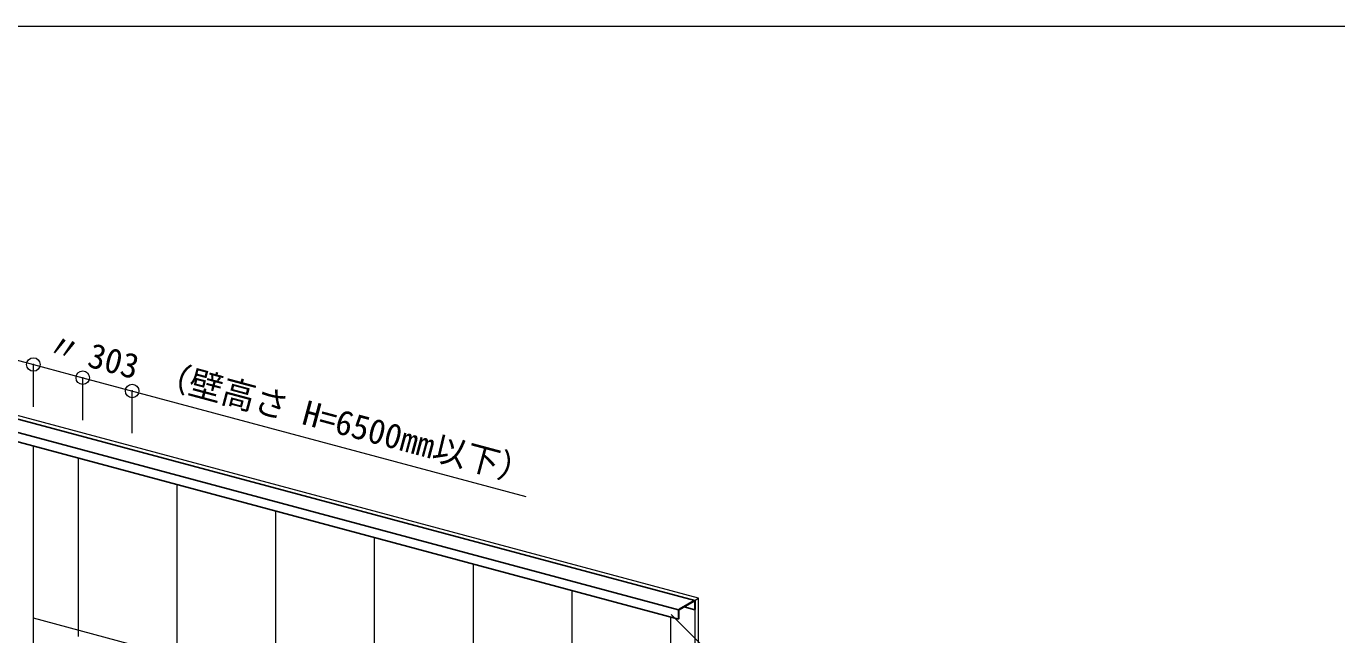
# Model space of a CAD drawing. Units: millimetres, scale not verified. Extents: x -23400 to 38824, y -71984 to 16500.
# Drawn here: x -17945 to -10954, y -3540 to -296 of the extents above; entities that cross this region are included whole.
import ezdxf
from ezdxf.enums import TextEntityAlignment as Align

# ---------------------------------------------------------------- set-up
doc = ezdxf.new("R2010")
doc.units = ezdxf.units.MM
doc.header["$LTSCALE"] = 120
doc.header["$PDMODE"] = 32
doc.header["$PDSIZE"] = 72
for name, color, linetype, lineweight in [('B-2_SQバー', 3, 'Continuous', 18), ('B-3_ランナー', 2, 'Continuous', 25), ('B-5_寸法', 7, 'Continuous', 9), ('B-6_文字・矢印', 7, 'Continuous', 18), ('B-D_パネル', 4, 'Continuous', 9), ('F-3_ランナー', 4, 'Continuous', 9)]:
    doc.layers.add(name, color=color, linetype=linetype, lineweight=lineweight)
doc.styles.add('ＭＳ ゴシック', font='')
doc.styles.get('ＭＳ ゴシック').set_extended_font_data('MS Gothic')

msp = doc.modelspace()

# ---------------------------------------------------------------- linework, layer by layer
at = {"layer": 'B-2_SQバー'}
msp.add_line((-17906.6, -4926.3), (-17906.6, -2534.8), dxfattribs=at)
at = {"layer": 'B-3_ランナー'}
for p, q in [((-14379.3, -3357.8), (-19899.6, -1878.6)), ((-14465.6, -3406.8), (-19984.5, -1928.1)), ((-14465.6, -3456.8), (-19986, -1977.6)), ((-14465.6, -3456.8), (-14465.6, -3412.4)), ((-14463.7, -3455.7), (-14463.7, -3411.4)), ((-14461.8, -3404.6), (-14381.1, -3358)), ((-14461.8, -3407.5), (-14381.2, -3360.9)), ((-14379.3, -3407), (-14435, -3392)), ((-14379.3, -3407), (-14379.3, -3362.5)), ((-14379.3, -3407), (-14377.3, -3405.8)), ((-14377.3, -3405.8), (-14377.3, -3361.3)), ((-14465.6, -3456.8), (-14463.7, -3455.7))]:
    msp.add_line(p, q, dxfattribs=at)
for centre, radius, start, end in [((-14455.7, -3412.5), 9.96, 127.58517, 180.57799), ((-14458.7, -3411.4), 4.98, 127.58517, 180.57799), ((-14379.9, -3360.2), 2.5, 54.64716, 121.27859), ((-14375.1, -3366), 9.96, 127.58517, 127.58519), ((-14380.6, -3362), 1.25, 54.64716, 121.27859), ((-14378.2, -3364.9), 4.98, 127.58517, 127.58519), ((-14380.3, -3361.9), 0.99, 17.65674, 59.41235), ((-14383.8, -3362.6), 4.55, 359.02052, 13.64981), ((-14384.2, -3362.8), 4.98, 359.42202, 0.57799), ((-14379.5, -3359.9), 1.99, 17.65674, 59.41235), ((-14386.4, -3361.4), 9.1, 0.97937, 13.64981), ((-14387.3, -3361.7), 9.96, 359.42202, 0.57799), ((-14386.4, -3361.4), 9.1, 359.02052, 359.02063)]:
    msp.add_arc(centre, radius, start, end, dxfattribs=at)
at = {"layer": 'B-5_寸法', "color": 4}
for p, q in [((-18170, -2028.9), (-17906.6, -2099.5)), ((-17906.6, -2325.2), (-17906.6, -2099.5)), ((-17906.6, -2099.5), (-17643.3, -2170.1)), ((-17643.3, -2395.7), (-17643.3, -2170.1)), ((-17643.3, -2170.1), (-15280.2, -2803.2)), ((-17379.9, -2466.3), (-17379.9, -2240.7))]:
    msp.add_line(p, q, dxfattribs=at)
at = {"layer": 'B-5_寸法'}
for p in [(-17906.6, -2099.5), (-17643.3, -2170.1), (-17379.9, -2240.7)]:
    msp.add_point(p, dxfattribs=at)
at = {"layer": 'B-6_文字・矢印'}
msp.add_lwpolyline([(-13834.3, -3863), (-14074.3, -3863), (-14504.3, -3433.1)], dxfattribs=at)
at = {"layer": 'B-D_パネル'}
for p, q in [((-14359.6, -3345.6), (-19879.9, -1866.4)), ((-17666.8, -3549.1), (-17666.8, -2599.1)), ((-17140, -4560.5), (-17140, -2740.2)), ((-16613.1, -5159.8), (-16613.1, -2881.4)), ((-16086.3, -5536.5), (-16086.3, -3022.6)), ((-15559.5, -5774.1), (-15559.5, -3163.7)), ((-15032.7, -6140.9), (-15032.7, -3304.9)), ((-14359.6, -9846.3), (-14359.6, -3345.6)), ((-14377.3, -4398.3), (-17906.6, -3452.6)), ((-14505.9, -6730.4), (-14505.9, -3446))]:
    msp.add_line(p, q, dxfattribs=at)
msp.add_lwpolyline([(-14377.3, -9856.6), (-14377.3, -3355.8), (-14359.6, -3345.6)], dxfattribs=at)
at = {"layer": 'F-3_ランナー', "color": 3, "lineweight": 18}
msp.add_line((-22914.5, -296.1), (-234.5, -296.1), dxfattribs=at)

# ---------------------------------------------------------------- texts
at = {"layer": 'B-5_寸法', "style": 'ＭＳ ゴシック'}
for s, p in [('〃', (-17855.7, -2088.3)), ('303', (-17635.8, -2147.2)), ('（壁高さ H=6500mm以下）', (-17273.5, -2244.3))]:
    msp.add_text(s, height=132, rotation=345, dxfattribs=at).set_placement(p, align=Align.BOTTOM_LEFT)

doc.saveas('drawing.dxf')
